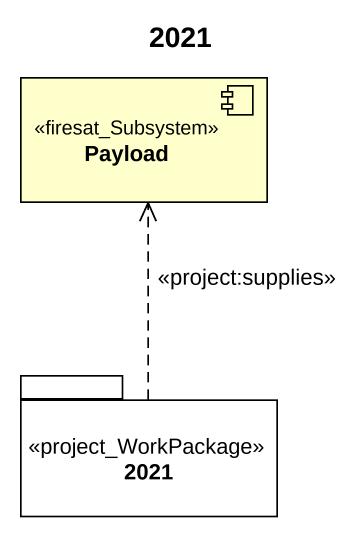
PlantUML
@startuml
title 2021
component Payload <<firesat_Subsystem>>
package "2021" as p2021 <<project_WorkPackage>> {
}
p2021 .up.> Payload : <<project:supplies>>
@enduml
